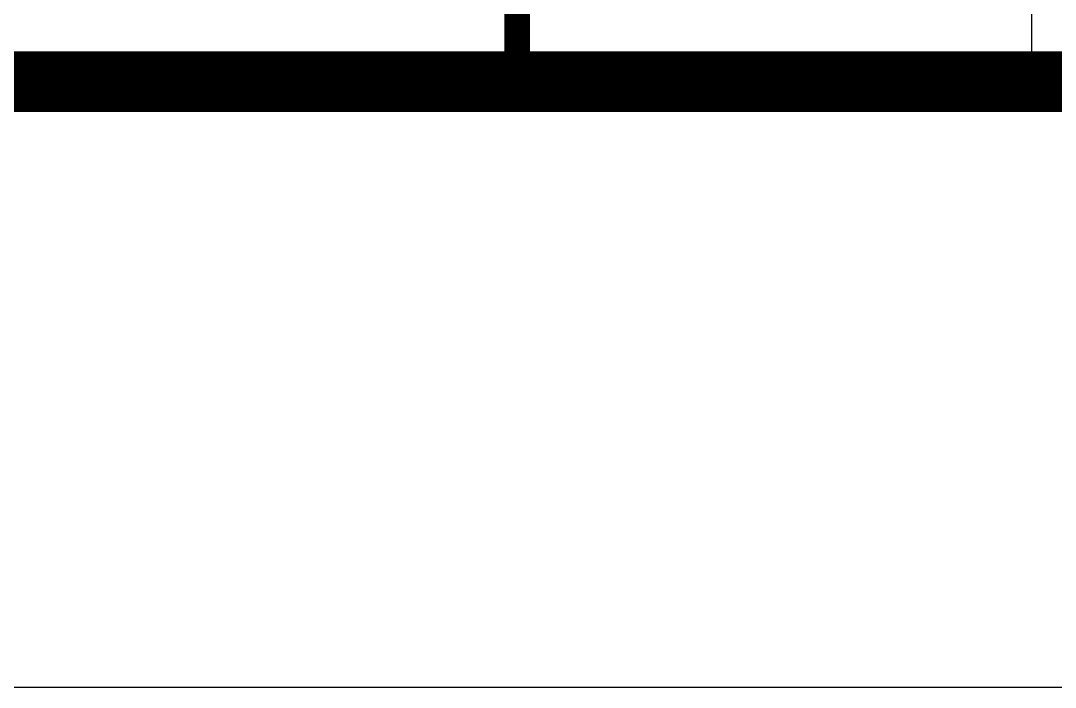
# Model space of a CAD drawing. Extents: x 31695611 to 39053694, y -59225 to 904195.
# Drawn here: x 38714898 to 38718317, y 755595 to 757797 of the extents above; entities that cross this region are included whole.
import ezdxf

# ---------------------------------------------------------------- set-up
doc = ezdxf.new("R2010")
doc.units = 0
doc.header["$LTSCALE"] = 1000
doc.header["$MEASUREMENT"] = 0
doc.layers.get('0').update_dxf_attribs({"linetype": 'CONTINUOUS'})
doc.layers.add('PUB_TITLE', color=4, linetype='CONTINUOUS')

# ---------------------------------------------------------------- blocks, each defined once
blk = doc.blocks.new('TK')
at = {"layer": 'PUB_TITLE'}
for p, q in [((31008732.1, -82066.2), (31014342.1, -82066.2)), ((31008732.1, -82916.2), (31014342.1, -82916.2))]:
    blk.add_line(p, q, dxfattribs=at)
at = {"layer": 'PUB_TITLE', "const_width": 42.5}
blk.add_lwpolyline([(31008732.1, -82916.2), (31014342.1, -82916.2)], dxfattribs=at)

msp = doc.modelspace()

# ---------------------------------------------------------------- linework, layer by layer
at = {"layer": 'PUB_TITLE'}
msp.add_lwpolyline([(38694994.4, 755595.5), (38778994.4, 755595.5), (38778994.4, 904195.5), (38694994.4, 904195.5)], close=True, dxfattribs=at)
at = {"layer": 'PUB_TITLE', "const_width": 200}
msp.add_lwpolyline([(38696994.4, 757595.5), (38776994.4, 757595.5), (38776994.4, 899195.5), (38696994.4, 899195.5)], close=True, dxfattribs=at)

# ---------------------------------------------------------------- block references
at = {"xscale": 2, "yscale": 2, "zscale": 2, "rotation": 270}
msp.add_blockref('TK', (38882371.2, 62786284.7), dxfattribs=at)
msp.add_blockref('TK', (38882371.2, 62786284.7), dxfattribs=at)

doc.saveas('drawing.dxf')
